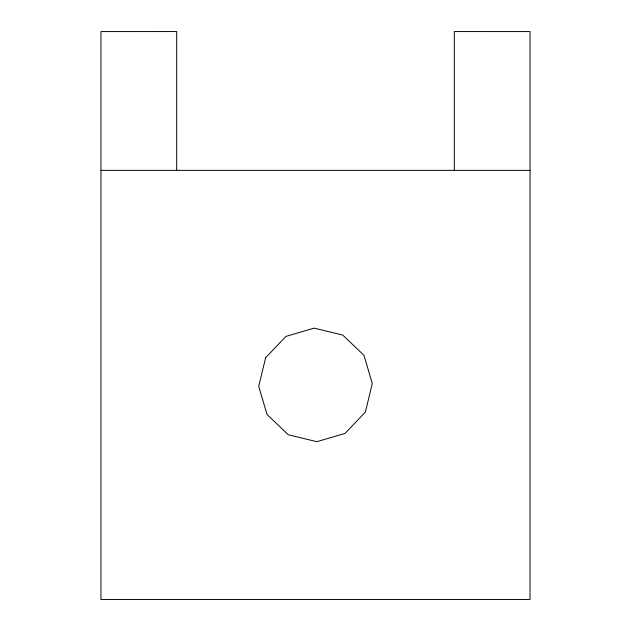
<?xml version="1.0" encoding="UTF-8"?>
<svg xmlns="http://www.w3.org/2000/svg" width="631" height="631" viewBox="0 0 631 631"><rect width="100%" height="100%" fill="white"/><g stroke="black" fill="none" stroke-linecap="round" stroke-linejoin="round"><path stroke-width="0.95" d="M100.96 170.37L530.04 170.37M454.32 170.504L454.32 31.55L530.04 31.582L530.04 599.45L100.96 599.45L100.96 31.582L176.68 31.55L176.68 170.504M265.659 357.682L258.726 386.251L267 414.457L288.272 434.751L316.841 441.684L345.047 433.41L365.341 412.138L372.274 383.569L364 355.363L342.728 335.069L314.159 328.136L285.953 336.41L265.659 357.682"/></g></svg>
